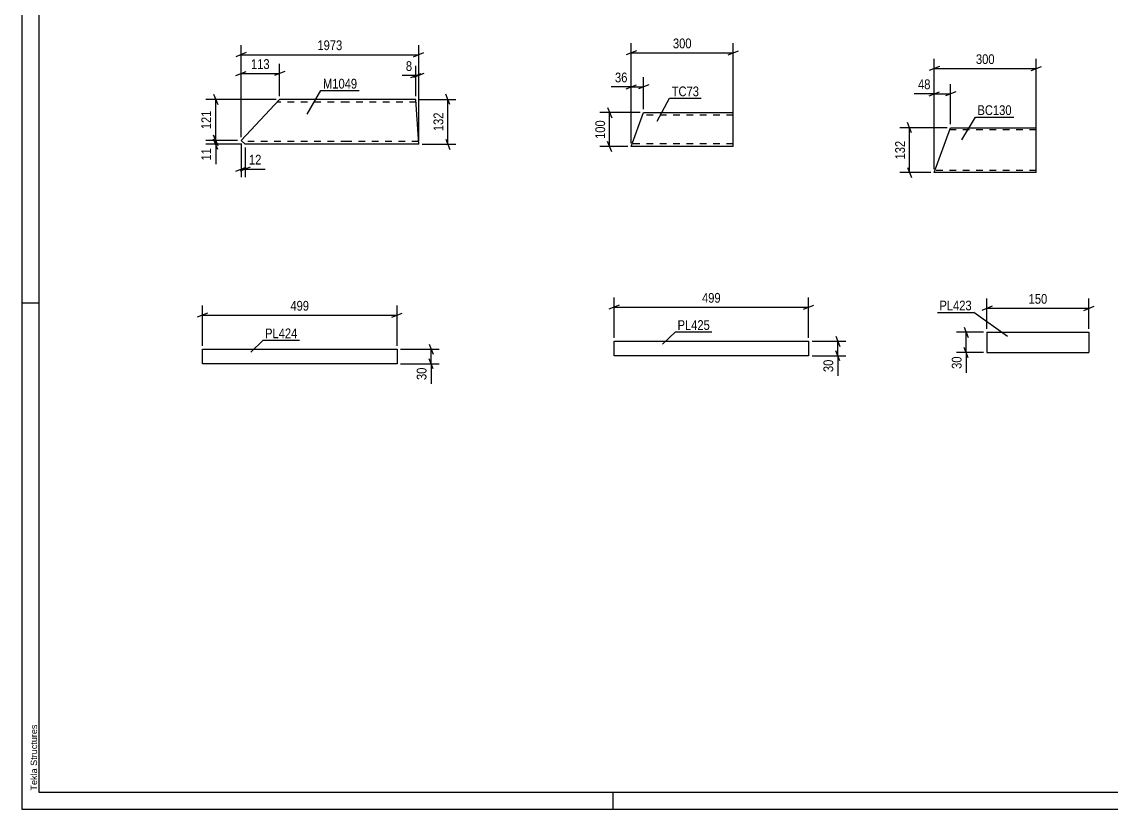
# Model space of a CAD drawing. Header units: millimetres. Extents: x 0 to 594, y 0 to 420.
# Drawn here: x 0 to 320.4, y 0 to 231.8 of the extents above; entities that cross this region are included whole.
import ezdxf

# ---------------------------------------------------------------- set-up
doc = ezdxf.new("R2010")
doc.units = ezdxf.units.MM
doc.linetypes.add('DXK_LINE_DOT2', pattern=[3.9198, 1.9599, -1.9599])
doc.styles.add('Arial', font='ARIAL.TTF', dxfattribs={"height": 0.2})
doc.styles.add('Arial Narrow', font='ARIALN.TTF', dxfattribs={"height": 0.2})

# ---------------------------------------------------------------- blocks, each defined once
blk = doc.blocks.new('Unknown-761552470-1163')
at = {"color": 5, "linetype": 'Continuous'}
for p, q in [((0, 420), (0, 0)), ((5, 415), (5, 5)), ((5, 149), (0, 149)), ((5, 5), (589, 5)), ((174, 0), (174, 5)), ((0, 0), (594, 0))]:
    blk.add_line(p, q, dxfattribs=at)
at = {"color": 174, "linetype": 'Continuous', "style": 'Arial'}
blk.add_text('Tekla Structures', height=1.9102, rotation=90, dxfattribs=at).set_placement((4.5, 5.5))
blk = doc.blocks.new('Part-761552470-9593 - 9592')
at = {"color": 2, "linetype": 'Continuous'}
for p, q in [((179.27, 195.07), (182.91, 205.07)), ((182.91, 205.07), (209.27, 205.07)), ((209.27, 195.07), (209.27, 205.07)), ((209.27, 195.07), (179.27, 195.07))]:
    blk.add_line(p, q, dxfattribs=at)
at = {"color": 7, "linetype": 'DXK_LINE_DOT2'}
for p, q in [((209.27, 204.27), (182.62, 204.27)), ((179.56, 195.87), (179.58, 195.93)), ((209.27, 195.87), (179.56, 195.87)), ((209.27, 195.87), (209.27, 195.93))]:
    blk.add_line(p, q, dxfattribs=at)
blk = doc.blocks.new('Part-761552470-9571 - 9570')
at = {"color": 2, "linetype": 'Continuous'}
for p, q in [((64.49, 196.88), (75.84, 208.95)), ((95.84, 208.95), (75.84, 208.95)), ((115.94, 208.95), (95.94, 208.95)), ((116.75, 195.75), (115.94, 208.95)), ((65.69, 195.75), (64.49, 196.88)), ((95.84, 195.75), (65.69, 195.75)), ((116.75, 195.75), (95.94, 195.75))]:
    blk.add_line(p, q, dxfattribs=at)
at = {"color": 7, "linetype": 'DXK_LINE_DOT2'}
for p, q in [((95.84, 208.15), (75.09, 208.15)), ((115.99, 208.15), (95.94, 208.15)), ((95.84, 196.55), (64.84, 196.55)), ((116.7, 196.55), (95.94, 196.55)), ((116.7, 196.55), (116.7, 196.61))]:
    blk.add_line(p, q, dxfattribs=at)
blk = doc.blocks.new('Part-761552470-9601 - 9600')
at = {"color": 2, "linetype": 'Continuous'}
for p, q in [((268.4, 187.42), (273.21, 200.62)), ((273.21, 200.62), (298.4, 200.62)), ((298.4, 187.42), (298.4, 200.62)), ((298.4, 187.42), (268.4, 187.42))]:
    blk.add_line(p, q, dxfattribs=at)
at = {"color": 7, "linetype": 'DXK_LINE_DOT2'}
for p, q in [((298.4, 200.02), (272.99, 200.02)), ((268.62, 188.02), (268.64, 188.06)), ((298.4, 188.02), (268.62, 188.02)), ((298.4, 188.02), (298.4, 188.06))]:
    blk.add_line(p, q, dxfattribs=at)
blk = doc.blocks.new('Part-761552470-9717 - 9716')
at = {"color": 2, "linetype": 'Continuous'}
for p, q in [((283.9, 140.41), (283.9, 134.41)), ((283.9, 140.41), (313.9, 140.41)), ((313.9, 140.41), (313.9, 134.41)), ((283.9, 134.41), (313.9, 134.41))]:
    blk.add_line(p, q, dxfattribs=at)
blk = doc.blocks.new('Part-761552470-9733 - 9732')
at = {"color": 2, "linetype": 'Continuous'}
for p, q in [((53.13, 131.13), (53.13, 135.42)), ((53.13, 135.42), (81.7, 135.42)), ((81.8, 135.42), (110.38, 135.42)), ((110.38, 135.42), (110.38, 131.13)), ((81.7, 131.13), (53.13, 131.13)), ((110.38, 131.13), (81.8, 131.13))]:
    blk.add_line(p, q, dxfattribs=at)
blk = doc.blocks.new('Part-761552470-9741 - 9740')
at = {"color": 2, "linetype": 'Continuous'}
for p, q in [((174.21, 133.48), (174.21, 137.76)), ((174.21, 137.76), (202.78, 137.76)), ((202.88, 137.76), (231.45, 137.76)), ((231.45, 137.76), (231.45, 133.48)), ((202.78, 133.48), (174.21, 133.48)), ((231.45, 133.48), (202.88, 133.48))]:
    blk.add_line(p, q, dxfattribs=at)
blk = doc.blocks.new('StraightDimension-761552470-9992 - 9592')
at = {"color": 7, "linetype": 'Continuous'}
for p, q in [((172.32, 206.57), (173.52, 203.57)), ((181.91, 205.07), (170.07, 205.07)), ((172.92, 195.07), (172.92, 205.07)), ((173.52, 193.57), (172.32, 196.57)), ((178.27, 195.07), (170.07, 195.07))]:
    blk.add_line(p, q, dxfattribs=at)
at = {"color": 0}
blk.add_wipeout([(172.17, 203.41), (167.97, 203.41), (167.97, 196.72), (172.17, 196.72)], dxfattribs=at)
at = {"color": 3, "style": 'Arial Narrow'}
blk.add_text('100', height=2.863, rotation=90.0002, dxfattribs=at).set_placement((171.57, 197.32))
blk = doc.blocks.new('StraightDimension-761552470-9988 - 9592')
at = {"color": 7, "linetype": 'Continuous'}
for p, q in [((179.27, 196.07), (179.27, 215.48)), ((182.91, 206.07), (182.91, 215.48)), ((177.77, 212.03), (180.77, 213.23)), ((179.27, 212.63), (182.91, 212.63)), ((184.41, 213.23), (181.41, 212.03))]:
    blk.add_line(p, q, dxfattribs=at)
at = {"color": 0}
blk.add_wipeout([(178.74, 213.38), (178.74, 217.58), (173.89, 217.58), (173.89, 213.38)], dxfattribs=at)
at = {"color": 7, "linetype": 'Continuous'}
blk.add_line((179.27, 212.63), (173.36, 212.63), dxfattribs=at)
blk.add_line((179.27, 212.63), (173.36, 212.63), dxfattribs=at)
at = {"color": 3, "style": 'Arial Narrow'}
blk.add_text('36', height=2.863, dxfattribs=at).set_placement((174.49, 213.98))
blk = doc.blocks.new('StraightDimension-761552470-9998 - 9592')
at = {"color": 7, "linetype": 'Continuous'}
for p, q in [((179.27, 196.07), (179.27, 225.51)), ((209.27, 196.07), (209.27, 225.51)), ((180.77, 223.26), (177.77, 222.06)), ((179.27, 222.66), (209.27, 222.66)), ((207.77, 222.06), (210.77, 223.26))]:
    blk.add_line(p, q, dxfattribs=at)
at = {"color": 0}
blk.add_wipeout([(197.61, 223.41), (197.61, 227.61), (190.93, 227.61), (190.93, 223.41)], dxfattribs=at)
at = {"color": 3, "style": 'Arial Narrow'}
blk.add_text('300', height=2.863, dxfattribs=at).set_placement((191.53, 224.01))
blk = doc.blocks.new('StraightDimension-761552470-9974 - 9570')
at = {"color": 7, "linetype": 'Continuous'}
for p, q in [((116.94, 208.95), (127.72, 208.95)), ((125.92, 207.45), (124.72, 210.45)), ((125.32, 195.75), (125.32, 208.95)), ((117.75, 195.75), (127.72, 195.75)), ((124.72, 197.25), (125.92, 194.25))]:
    blk.add_line(p, q, dxfattribs=at)
at = {"color": 0}
blk.add_wipeout([(124.57, 205.69), (120.37, 205.69), (120.37, 199.01), (124.57, 199.01)], dxfattribs=at)
at = {"color": 3, "style": 'Arial Narrow'}
blk.add_text('132', height=2.863, rotation=90.0002, dxfattribs=at).set_placement((123.97, 199.61))
blk = doc.blocks.new('StraightDimension-761552470-9958 - 9570')
at = {"color": 7, "linetype": 'Continuous'}
for p, q in [((64.49, 197.88), (64.49, 219.43)), ((75.84, 209.95), (75.84, 219.43)), ((62.99, 215.98), (65.99, 217.18)), ((64.49, 216.58), (75.84, 216.58)), ((77.34, 217.18), (74.34, 215.98))]:
    blk.add_line(p, q, dxfattribs=at)
at = {"color": 0}
blk.add_wipeout([(73.51, 217.33), (73.51, 221.53), (66.82, 221.53), (66.82, 217.33)], dxfattribs=at)
at = {"color": 3, "style": 'Arial Narrow'}
blk.add_text('113', height=2.863, dxfattribs=at).set_placement((67.42, 217.93))
blk = doc.blocks.new('StraightDimension-761552470-9962 - 9570')
at = {"color": 7, "linetype": 'Continuous'}
for p, q in [((64.49, 195.88), (64.49, 186.03)), ((65.69, 194.75), (65.69, 186.03)), ((62.99, 187.83), (65.99, 189.03)), ((67.19, 189.03), (64.19, 187.83)), ((64.49, 188.43), (65.69, 188.43))]:
    blk.add_line(p, q, dxfattribs=at)
at = {"color": 0}
blk.add_wipeout([(71.07, 189.18), (71.07, 193.38), (66.22, 193.38), (66.22, 189.18)], dxfattribs=at)
at = {"color": 7, "linetype": 'Continuous'}
blk.add_line((65.69, 188.43), (71.6, 188.43), dxfattribs=at)
blk.add_line((65.69, 188.43), (71.6, 188.43), dxfattribs=at)
at = {"color": 3, "style": 'Arial Narrow'}
blk.add_text('12', height=2.863, dxfattribs=at).set_placement((66.82, 189.78))
blk = doc.blocks.new('StraightDimension-761552470-9954 - 9570')
at = {"color": 7, "linetype": 'Continuous'}
for p, q in [((115.94, 209.95), (115.94, 218.83)), ((116.75, 196.75), (116.75, 218.83)), ((114.44, 215.38), (117.44, 216.58)), ((118.25, 216.58), (115.25, 215.38)), ((115.94, 215.98), (116.75, 215.98))]:
    blk.add_line(p, q, dxfattribs=at)
at = {"color": 0}
blk.add_wipeout([(115.41, 216.73), (115.41, 220.93), (112.38, 220.93), (112.38, 216.73)], dxfattribs=at)
at = {"color": 7, "linetype": 'Continuous'}
blk.add_line((115.94, 215.98), (111.86, 215.98), dxfattribs=at)
blk.add_line((115.94, 215.98), (111.86, 215.98), dxfattribs=at)
at = {"color": 3, "style": 'Arial Narrow'}
blk.add_text('8', height=2.86, dxfattribs=at).set_placement((112.98, 217.33))
blk = doc.blocks.new('StraightDimension-761552470-13008 - 9570')
at = {"color": 7, "linetype": 'Continuous'}
for p, q in [((74.84, 208.95), (54.18, 208.95)), ((56.43, 210.45), (57.63, 207.45)), ((57.03, 196.88), (57.03, 208.95)), ((63.49, 196.88), (54.18, 196.88)), ((57.63, 195.38), (56.43, 198.38))]:
    blk.add_line(p, q, dxfattribs=at)
at = {"color": 0}
blk.add_wipeout([(56.28, 206.26), (52.08, 206.26), (52.08, 199.58), (56.28, 199.58)], dxfattribs=at)
at = {"color": 3, "style": 'Arial Narrow'}
blk.add_text('121', height=2.863, rotation=90.0002, dxfattribs=at).set_placement((55.68, 200.18))
blk = doc.blocks.new('StraightDimension-761552470-9980 - 9570')
at = {"color": 7, "linetype": 'Continuous'}
for p, q in [((64.49, 197.88), (64.49, 224.97)), ((116.75, 196.75), (116.75, 224.97)), ((65.99, 222.72), (62.99, 221.52)), ((64.49, 222.12), (116.75, 222.12)), ((115.25, 221.52), (118.25, 222.72))]:
    blk.add_line(p, q, dxfattribs=at)
at = {"color": 0}
blk.add_wipeout([(94.87, 222.87), (94.87, 227.07), (86.36, 227.07), (86.36, 222.87)], dxfattribs=at)
at = {"color": 3, "style": 'Arial Narrow'}
blk.add_text('1973', height=2.863, dxfattribs=at).set_placement((86.96, 223.47))
blk = doc.blocks.new('StraightDimension-761552470-13009 - 9570')
at = {"color": 7, "linetype": 'Continuous'}
for p, q in [((63.49, 196.88), (54.18, 196.88)), ((64.69, 195.75), (54.18, 195.75)), ((56.43, 198.38), (57.63, 195.38)), ((57.63, 194.25), (56.43, 197.25)), ((57.03, 195.75), (57.03, 196.88))]:
    blk.add_line(p, q, dxfattribs=at)
at = {"color": 0}
blk.add_wipeout([(56.28, 195.23), (52.08, 195.23), (52.08, 190.37), (56.28, 190.37)], dxfattribs=at)
at = {"color": 7, "linetype": 'Continuous'}
blk.add_line((57.03, 195.75), (57.03, 189.85), dxfattribs=at)
blk.add_line((57.03, 195.75), (57.03, 189.85), dxfattribs=at)
at = {"color": 3, "style": 'Arial Narrow'}
blk.add_text('11', height=2.863, rotation=90.0002, dxfattribs=at).set_placement((55.68, 190.97))
blk = doc.blocks.new('StraightDimension-761552470-10012 - 9600')
at = {"color": 7, "linetype": 'Continuous'}
for p, q in [((269.9, 218.62), (266.9, 217.42)), ((268.4, 188.42), (268.4, 220.87)), ((268.4, 218.02), (298.4, 218.02)), ((296.9, 217.42), (299.9, 218.62)), ((298.4, 188.42), (298.4, 220.87))]:
    blk.add_line(p, q, dxfattribs=at)
at = {"color": 0}
blk.add_wipeout([(286.75, 218.77), (286.75, 222.97), (280.06, 222.97), (280.06, 218.77)], dxfattribs=at)
at = {"color": 3, "style": 'Arial Narrow'}
blk.add_text('300', height=2.863, dxfattribs=at).set_placement((280.66, 219.37))
blk = doc.blocks.new('StraightDimension-761552470-10002 - 9600')
at = {"color": 7, "linetype": 'Continuous'}
for p, q in [((268.4, 188.42), (268.4, 213.47)), ((273.21, 201.62), (273.21, 213.47)), ((266.9, 210.02), (269.9, 211.22)), ((268.4, 210.62), (273.21, 210.62)), ((274.71, 211.22), (271.71, 210.02))]:
    blk.add_line(p, q, dxfattribs=at)
at = {"color": 0}
blk.add_wipeout([(267.88, 211.37), (267.88, 215.57), (263.02, 215.57), (263.02, 211.37)], dxfattribs=at)
at = {"color": 7, "linetype": 'Continuous'}
blk.add_line((268.4, 210.62), (262.5, 210.62), dxfattribs=at)
blk.add_line((268.4, 210.62), (262.5, 210.62), dxfattribs=at)
at = {"color": 3, "style": 'Arial Narrow'}
blk.add_text('48', height=2.863, dxfattribs=at).set_placement((263.62, 211.97))
blk = doc.blocks.new('StraightDimension-761552470-10006 - 9600')
at = {"color": 7, "linetype": 'Continuous'}
for p, q in [((261.72, 199.12), (260.52, 202.12)), ((272.21, 200.62), (258.27, 200.62)), ((261.12, 187.42), (261.12, 200.62)), ((267.4, 187.42), (258.27, 187.42)), ((260.52, 188.92), (261.72, 185.92))]:
    blk.add_line(p, q, dxfattribs=at)
at = {"color": 0}
blk.add_wipeout([(260.37, 197.36), (256.17, 197.36), (256.17, 190.68), (260.37, 190.68)], dxfattribs=at)
at = {"color": 3, "style": 'Arial Narrow'}
blk.add_text('132', height=2.863, rotation=90.0002, dxfattribs=at).set_placement((259.77, 191.28))
blk = doc.blocks.new('StraightDimension-761552470-10164 - 9716')
at = {"color": 7, "linetype": 'Continuous'}
for p, q in [((285.4, 148.06), (282.4, 146.86)), ((283.9, 141.41), (283.9, 150.31)), ((283.9, 147.46), (313.9, 147.46)), ((312.4, 146.86), (315.4, 148.06)), ((313.9, 141.41), (313.9, 150.31))]:
    blk.add_line(p, q, dxfattribs=at)
at = {"color": 0}
blk.add_wipeout([(302.24, 148.21), (302.24, 152.41), (295.56, 152.41), (295.56, 148.21)], dxfattribs=at)
at = {"color": 3, "style": 'Arial Narrow'}
blk.add_text('150', height=2.863, dxfattribs=at).set_placement((296.16, 148.81))
blk = doc.blocks.new('StraightDimension-761552470-10160 - 9716')
at = {"color": 7, "linetype": 'Continuous'}
for p, q in [((277.17, 141.91), (278.37, 138.91)), ((282.9, 140.41), (274.92, 140.41)), ((277.77, 134.41), (277.77, 140.41)), ((278.37, 132.91), (277.17, 135.91)), ((282.9, 134.41), (274.92, 134.41))]:
    blk.add_line(p, q, dxfattribs=at)
at = {"color": 0}
blk.add_wipeout([(277.02, 133.89), (272.82, 133.89), (272.82, 129.03), (277.02, 129.03)], dxfattribs=at)
at = {"color": 7, "linetype": 'Continuous'}
blk.add_line((277.77, 134.41), (277.77, 128.51), dxfattribs=at)
blk.add_line((277.77, 134.41), (277.77, 128.51), dxfattribs=at)
at = {"color": 3, "style": 'Arial Narrow'}
blk.add_text('30', height=2.863, rotation=90.0002, dxfattribs=at).set_placement((276.42, 129.63))
blk = doc.blocks.new('StraightDimension-761552470-10168 - 9732')
at = {"color": 7, "linetype": 'Continuous'}
for p, q in [((111.38, 135.42), (122.78, 135.42)), ((119.78, 136.92), (120.98, 133.92)), ((120.38, 131.13), (120.38, 135.42)), ((120.98, 129.63), (119.78, 132.63)), ((111.38, 131.13), (122.78, 131.13))]:
    blk.add_line(p, q, dxfattribs=at)
at = {"color": 0}
blk.add_wipeout([(119.63, 130.6), (115.43, 130.6), (115.43, 125.75), (119.63, 125.75)], dxfattribs=at)
at = {"color": 7, "linetype": 'Continuous'}
blk.add_line((120.38, 131.13), (120.38, 125.22), dxfattribs=at)
blk.add_line((120.38, 131.13), (120.38, 125.22), dxfattribs=at)
at = {"color": 3, "style": 'Arial Narrow'}
blk.add_text('30', height=2.863, rotation=90.0002, dxfattribs=at).set_placement((119.03, 126.35))
blk = doc.blocks.new('StraightDimension-761552470-10172 - 9732')
at = {"color": 7, "linetype": 'Continuous'}
for p, q in [((53.13, 136.42), (53.13, 148.27)), ((110.38, 136.42), (110.38, 148.27)), ((54.63, 146.02), (51.63, 144.82)), ((53.13, 145.42), (110.38, 145.42)), ((108.88, 144.82), (111.88, 146.02))]:
    blk.add_line(p, q, dxfattribs=at)
at = {"color": 0}
blk.add_wipeout([(85.1, 146.17), (85.1, 150.37), (78.41, 150.37), (78.41, 146.17)], dxfattribs=at)
at = {"color": 3, "style": 'Arial Narrow'}
blk.add_text('499', height=2.863, dxfattribs=at).set_placement((79.01, 146.77))
blk = doc.blocks.new('StraightDimension-761552470-10176 - 9740')
at = {"color": 7, "linetype": 'Continuous'}
for p, q in [((239.42, 139.26), (240.62, 136.26)), ((232.45, 137.76), (242.42, 137.76)), ((240.62, 131.98), (239.42, 134.98)), ((240.02, 133.48), (240.02, 137.76)), ((232.45, 133.48), (242.42, 133.48))]:
    blk.add_line(p, q, dxfattribs=at)
at = {"color": 0}
blk.add_wipeout([(239.27, 132.95), (235.07, 132.95), (235.07, 128.09), (239.27, 128.09)], dxfattribs=at)
at = {"color": 7, "linetype": 'Continuous'}
blk.add_line((240.02, 133.48), (240.02, 127.57), dxfattribs=at)
blk.add_line((240.02, 133.48), (240.02, 127.57), dxfattribs=at)
at = {"color": 3, "style": 'Arial Narrow'}
blk.add_text('30', height=2.863, rotation=90.0002, dxfattribs=at).set_placement((238.67, 128.69))
blk = doc.blocks.new('StraightDimension-761552470-10180 - 9740')
at = {"color": 7, "linetype": 'Continuous'}
for p, q in [((174.21, 138.76), (174.21, 150.61)), ((231.45, 138.76), (231.45, 150.61)), ((175.71, 148.36), (172.71, 147.16)), ((174.21, 147.76), (231.45, 147.76)), ((229.95, 147.16), (232.95, 148.36))]:
    blk.add_line(p, q, dxfattribs=at)
at = {"color": 0}
blk.add_wipeout([(206.17, 148.51), (206.17, 152.71), (199.49, 152.71), (199.49, 148.51)], dxfattribs=at)
at = {"color": 3, "style": 'Arial Narrow'}
blk.add_text('499', height=2.863, dxfattribs=at).set_placement((200.09, 149.11))
blk = doc.blocks.new('Mark-761552470-10286 - 9592')
at = {"color": 0}
blk.add_wipeout([(199.21, 209.89), (199.21, 212.89), (191.17, 212.89), (191.17, 209.89)], dxfattribs=at)
blk.add_wipeout([(199.21, 209.89), (199.21, 212.89), (191.17, 212.89), (191.17, 209.89)], dxfattribs=at)
at = {"color": 30, "linetype": 'Continuous'}
for p, q in [((186.89, 202.51), (190.57, 209.29)), ((190.57, 209.29), (199.81, 209.29))]:
    blk.add_line(p, q, dxfattribs=at)
at = {"color": 3, "style": 'Arial Narrow'}
blk.add_text('TC73', height=2.863, dxfattribs=at).set_placement((191.17, 209.89))
blk = doc.blocks.new('Mark-761552470-10280 - 9570')
at = {"color": 0}
blk.add_wipeout([(98.65, 212.15), (98.65, 215.15), (88.6, 215.15), (88.6, 212.15)], dxfattribs=at)
blk.add_wipeout([(98.65, 212.15), (98.65, 215.15), (88.6, 215.15), (88.6, 212.15)], dxfattribs=at)
at = {"color": 30, "linetype": 'Continuous'}
for p, q in [((83.94, 204.57), (88, 211.55)), ((88, 211.55), (99.25, 211.55))]:
    blk.add_line(p, q, dxfattribs=at)
at = {"color": 3, "style": 'Arial Narrow'}
blk.add_text('M1049', height=2.863, dxfattribs=at).set_placement((88.6, 212.15))
blk = doc.blocks.new('Mark-761552470-10289 - 9600')
at = {"color": 0}
blk.add_wipeout([(291.16, 204.36), (291.16, 207.36), (281.11, 207.36), (281.11, 204.36)], dxfattribs=at)
blk.add_wipeout([(291.16, 204.36), (291.16, 207.36), (281.11, 207.36), (281.11, 204.36)], dxfattribs=at)
at = {"color": 30, "linetype": 'Continuous'}
for p, q in [((276.48, 197.05), (280.51, 203.76)), ((280.51, 203.76), (291.76, 203.76))]:
    blk.add_line(p, q, dxfattribs=at)
at = {"color": 3, "style": 'Arial Narrow'}
blk.add_text('BC130', height=2.863, dxfattribs=at).set_placement((281.11, 204.36))
blk = doc.blocks.new('Mark-761552470-10313 - 9716')
at = {"color": 0}
blk.add_wipeout([(279.42, 146.85), (279.42, 149.85), (269.91, 149.85), (269.91, 146.85)], dxfattribs=at)
blk.add_wipeout([(279.42, 146.85), (279.42, 149.85), (269.91, 149.85), (269.91, 146.85)], dxfattribs=at)
at = {"color": 30, "linetype": 'Continuous'}
for p in [(269.31, 146.25), (289.96, 139.15)]:
    blk.add_line(p, (280.02, 146.25), dxfattribs=at)
at = {"color": 3, "style": 'Arial Narrow'}
blk.add_text('PL423', height=2.863, dxfattribs=at).set_placement((269.91, 146.85))
blk = doc.blocks.new('Mark-761552470-13442 - 9732')
at = {"color": 0}
blk.add_wipeout([(81.06, 138.65), (81.06, 141.65), (71.56, 141.65), (71.56, 138.65)], dxfattribs=at)
blk.add_wipeout([(81.06, 138.65), (81.06, 141.65), (71.56, 141.65), (71.56, 138.65)], dxfattribs=at)
at = {"color": 30, "linetype": 'Continuous'}
for p, q in [((67.42, 134.52), (70.96, 138.05)), ((70.96, 138.05), (81.66, 138.05))]:
    blk.add_line(p, q, dxfattribs=at)
at = {"color": 3, "style": 'Arial Narrow'}
blk.add_text('PL424', height=2.863, dxfattribs=at).set_placement((71.56, 138.65))
blk = doc.blocks.new('Mark-761552470-10316 - 9740')
at = {"color": 0}
blk.add_wipeout([(202.4, 141.09), (202.4, 144.09), (192.89, 144.09), (192.89, 141.09)], dxfattribs=at)
blk.add_wipeout([(202.4, 141.09), (202.4, 144.09), (192.89, 144.09), (192.89, 141.09)], dxfattribs=at)
at = {"color": 30, "linetype": 'Continuous'}
for p, q in [((188.5, 136.86), (192.29, 140.49)), ((192.29, 140.49), (203, 140.49))]:
    blk.add_line(p, q, dxfattribs=at)
at = {"color": 3, "style": 'Arial Narrow'}
blk.add_text('PL425', height=2.863, dxfattribs=at).set_placement((192.89, 141.09))

msp = doc.modelspace()

# ---------------------------------------------------------------- block references
for name in ['Unknown-761552470-1163', 'Part-761552470-9571 - 9570', 'Part-761552470-9593 - 9592', 'Part-761552470-9601 - 9600', 'Part-761552470-9717 - 9716', 'Part-761552470-9733 - 9732', 'Part-761552470-9741 - 9740']:
    msp.add_blockref(name, (0, 0))

# ---------------------------------------------------------------- next in the draw order: block references
for name in ['StraightDimension-761552470-9958 - 9570', 'StraightDimension-761552470-10012 - 9600', 'StraightDimension-761552470-9974 - 9570', 'StraightDimension-761552470-9992 - 9592', 'StraightDimension-761552470-9962 - 9570', 'StraightDimension-761552470-10164 - 9716', 'StraightDimension-761552470-10176 - 9740', 'StraightDimension-761552470-10168 - 9732']:
    msp.add_blockref(name, (0, 0))

# ---------------------------------------------------------------- next in the draw order: block references
for name in ['StraightDimension-761552470-9954 - 9570', 'StraightDimension-761552470-9988 - 9592', 'StraightDimension-761552470-10002 - 9600', 'StraightDimension-761552470-13008 - 9570', 'Mark-761552470-10289 - 9600', 'StraightDimension-761552470-10180 - 9740', 'StraightDimension-761552470-10172 - 9732', 'StraightDimension-761552470-10160 - 9716']:
    msp.add_blockref(name, (0, 0))

# ---------------------------------------------------------------- next in the draw order: block references
for name in ['StraightDimension-761552470-9998 - 9592', 'StraightDimension-761552470-9980 - 9570', 'StraightDimension-761552470-10006 - 9600', 'Mark-761552470-10313 - 9716', 'Mark-761552470-13442 - 9732', 'Mark-761552470-10316 - 9740']:
    msp.add_blockref(name, (0, 0))

# ---------------------------------------------------------------- next in the draw order: block references
for name in ['Mark-761552470-10280 - 9570', 'Mark-761552470-10286 - 9592', 'StraightDimension-761552470-13009 - 9570']:
    msp.add_blockref(name, (0, 0))

doc.saveas('drawing.dxf')
